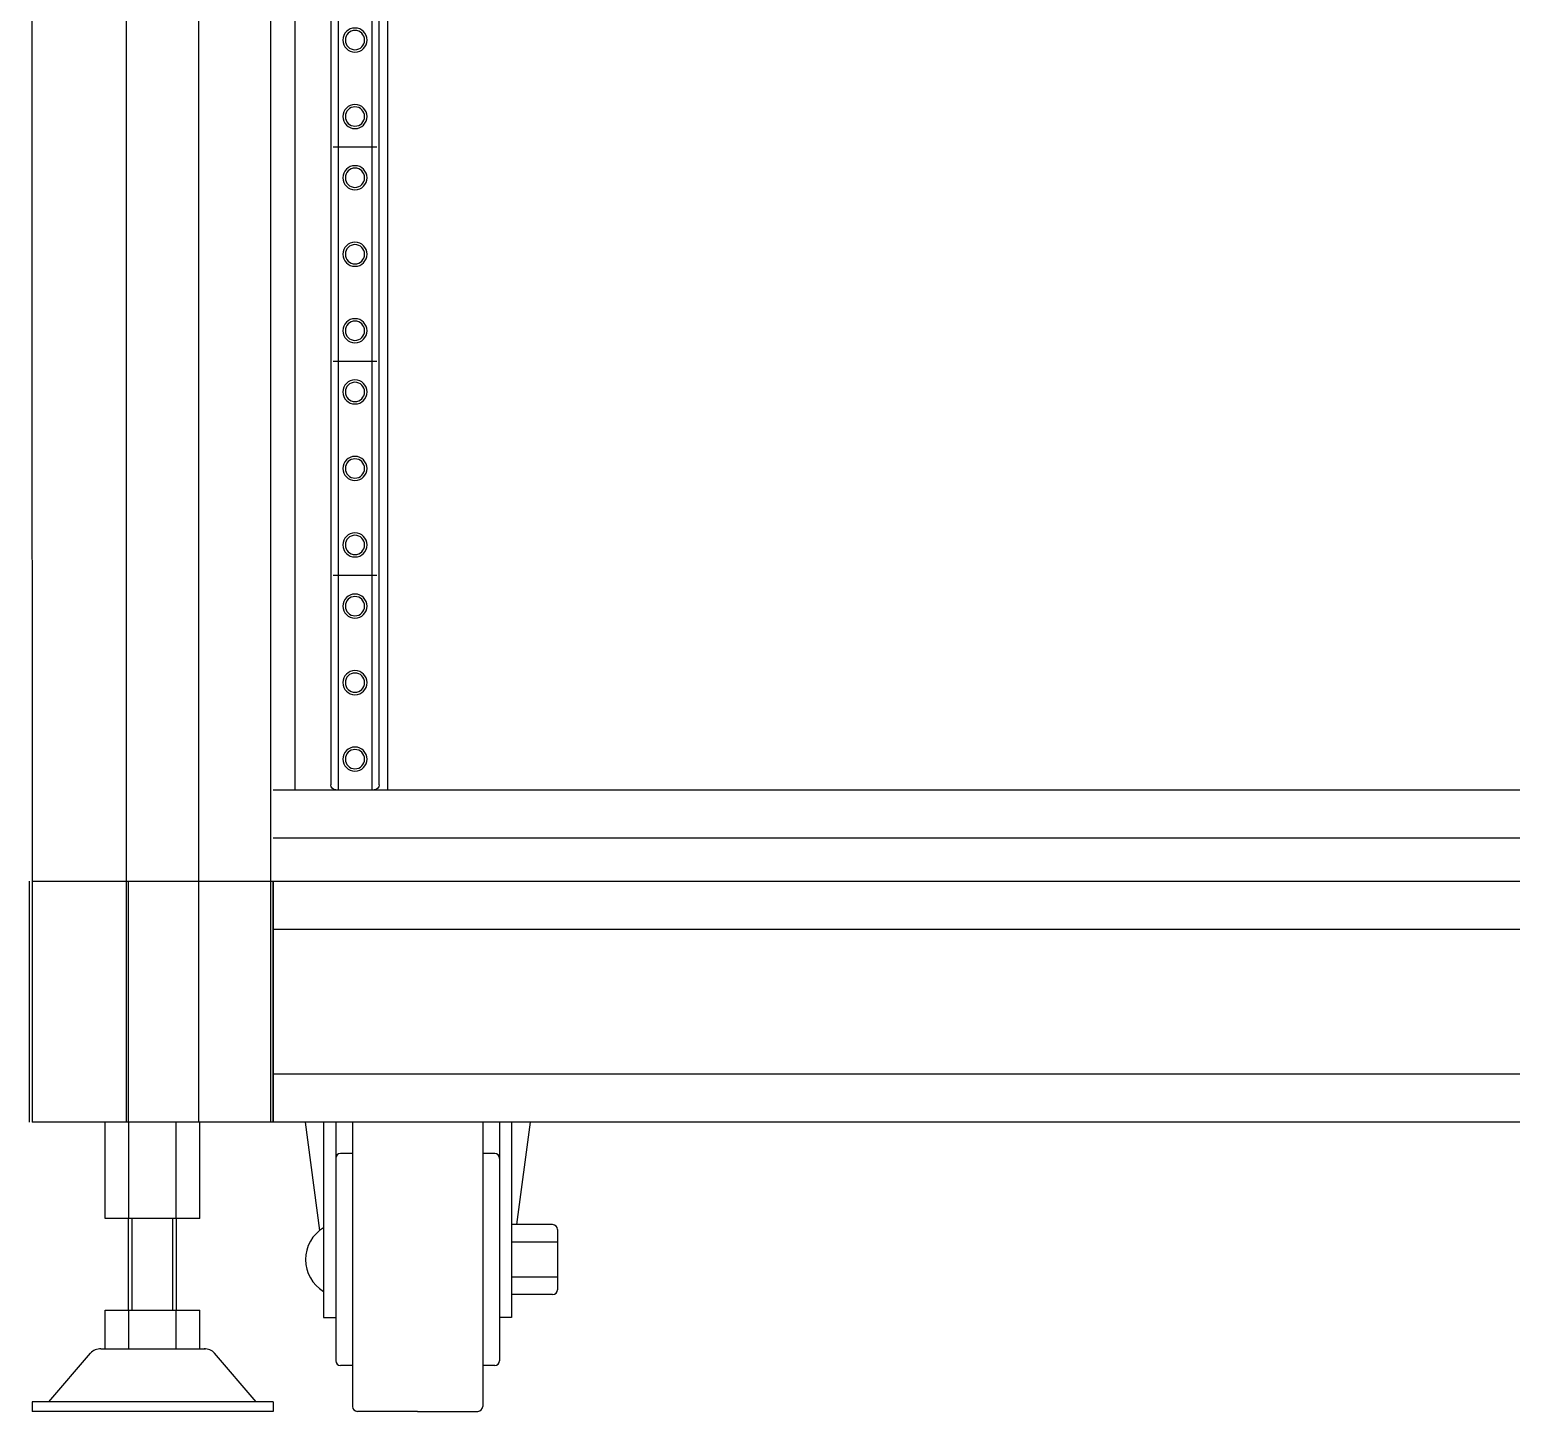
# Model space of a CAD drawing. Header units: millimetres. Extents: x -1589 to 88627, y 12943 to 76663.
# Drawn here: x 12068 to 15142, y 48400 to 51267 of the extents above; entities that cross this region are included whole.
import ezdxf

# ---------------------------------------------------------------- set-up
doc = ezdxf.new("R2010")
doc.units = ezdxf.units.MM
doc.header["$LTSCALE"] = 200
for name, color, linetype in [('4', 4, 'Continuous'), ('form$0$SHEET$0$AA-BORD-FORM', 7, 'Continuous'), ('SCS-WIRE', 5, 'Continuous'), ('Slim-nut', 57, 'Continuous')]:
    doc.layers.add(name, color=color, linetype=linetype)

# ---------------------------------------------------------------- blocks, each defined once
blk = doc.blocks.new('A$C1B484D96')
at = {"layer": 'Slim-nut'}
for p, q in [((1, 400.05), (9, 400.05)), ((0, 1), (0, 399.05)), ((10, 399.05), (10, 1)), ((0.5, 355.6), (9.5, 355.6)), ((0.5, 311.15), (9.5, 311.15)), ((0.5, 266.7), (9.5, 266.7)), ((0.5, 222.25), (9.5, 222.25)), ((0.5, 177.8), (9.5, 177.8)), ((0.5, 133.35), (9.5, 133.35)), ((0.5, 88.9), (9.5, 88.9)), ((0.5, 44.45), (9.5, 44.45)), ((9, 0), (1, 0))]:
    blk.add_line(p, q, dxfattribs=at)
for centre, radius in [((5, 393.7), 2.5), ((5, 393.7), 2), ((5, 377.82), 2.5), ((5, 377.82), 2), ((5, 361.95), 2.5), ((5, 361.95), 2), ((5, 349.25), 2.5), ((5, 349.25), 2), ((5, 333.37), 2.5), ((5, 333.37), 2), ((5, 317.5), 2.5), ((5, 317.5), 2), ((5, 304.8), 2.5), ((5, 304.8), 2), ((5, 288.92), 2.5), ((5, 288.92), 2), ((5, 273.05), 2.5), ((5, 273.05), 2), ((5, 260.35), 2.5), ((5, 260.35), 2), ((5, 244.47), 2.5), ((5, 244.47), 2), ((5, 228.6), 2.5), ((5, 228.6), 2), ((5, 215.9), 2.5), ((5, 215.9), 2), ((5, 200.02), 2.5), ((5, 200.02), 2), ((5, 184.15), 2.5), ((5, 184.15), 2), ((5, 171.45), 2.5), ((5, 171.45), 2), ((5, 155.57), 2.5), ((5, 155.57), 2), ((5, 139.7), 2.5), ((5, 139.7), 2), ((5, 127), 2.5), ((5, 127), 2), ((5, 111.12), 2.5), ((5, 111.12), 2), ((5, 95.25), 2.5), ((5, 95.25), 2), ((5, 82.55), 2.5), ((5, 82.55), 2), ((5, 66.67), 2.5), ((5, 66.67), 2), ((5, 50.8), 2.5), ((5, 50.8), 2), ((5, 38.1), 2.5), ((5, 38.1), 2), ((5, 22.22), 2.5), ((5, 22.22), 2), ((5, 6.35), 2.5), ((5, 6.35), 2)]:
    blk.add_circle(centre, radius, dxfattribs=at)
for centre, start, end in [((1, 399.05), 90, 180), ((9, 399.05), 0, 90), ((1, 1), 180, 270), ((9, 1), 270, 0)]:
    blk.add_arc(centre, 1, start, end, dxfattribs=at)
blk = doc.blocks.new('rack2000')
at = {"color": 8, "linetype": 'Continuous'}
for p, q in [((104.03, 1950.05), (104.03, 61)), ((119.03, 1950.05), (119.03, 61)), ((134.03, 1950.05), (134.03, 61)), ((139.03, 1931.05), (139.03, 130)), ((148.03, 1931.05), (148.03, 130)), ((155.03, 1931.05), (155.03, 130)), ((158.28, 1931.05), (158.28, 130)), ((134.53, 130), (634.53, 130)), ((134.53, 120), (634.53, 120)), ((84.03, 61), (84.03, 111)), ((84.53, 111), (134.53, 111)), ((104.53, 61), (104.53, 111)), ((134.53, 111), (634.53, 111)), ((134.53, 61), (134.53, 111)), ((134.53, 111), (134.53, 61)), ((634.53, 101), (134.53, 101)), ((634.53, 71), (134.53, 71)), ((134.53, 61), (84.53, 61)), ((99.71, 41), (99.71, 61)), ((104.62, 41), (104.62, 61)), ((114.43, 41), (114.43, 61)), ((119.34, 41), (119.34, 61)), ((634.53, 61), (134.53, 61)), ((141.21, 61), (144.2, 38.53)), ((145.03, 61), (145.03, 20.5)), ((147.53, 61), (147.53, 11.5)), ((151.03, 61), (151.03, 2)), ((178.03, 61), (178.03, 2)), ((181.53, 61), (181.53, 11.5)), ((184.03, 61), (184.03, 20.5)), ((187.85, 61), (185.02, 39.75)), ((151.03, 54.5), (148.53, 54.5)), ((180.53, 54.5), (178.03, 54.5)), ((119.34, 41), (99.71, 41)), ((104.53, 22), (104.53, 41)), ((105.33, 22), (105.33, 41)), ((113.73, 22), (113.73, 41)), ((114.53, 22), (114.53, 41)), ((192.53, 39.75), (184.03, 39.75)), ((193.53, 38.75), (193.53, 26.25)), ((193.53, 36.13), (184.03, 36.13)), ((193.53, 28.88), (184.03, 28.88)), ((192.53, 25.25), (184.03, 25.25)), ((99.71, 22), (119.34, 22)), ((99.71, 14), (99.71, 22)), ((104.62, 14), (104.62, 22)), ((114.43, 14), (114.43, 22)), ((119.34, 14), (119.34, 22)), ((145.03, 20.5), (147.53, 20.5)), ((184.03, 20.5), (181.53, 20.5)), ((88.03, 3), (96.64, 13.07)), ((98.82, 14), (120.53, 14)), ((131.03, 3), (122.41, 13.07)), ((151.03, 10.5), (148.53, 10.5)), ((180.53, 10.5), (178.03, 10.5)), ((84.53, 3), (84.53, 1)), ((84.53, 3), (84.53, 1)), ((134.53, 3), (84.53, 3)), ((134.53, 1), (84.53, 1)), ((134.53, 3), (134.53, 1)), ((134.53, 3), (134.53, 1)), ((164.53, 1), (152.03, 1)), ((164.53, 1), (177.03, 1))]:
    blk.add_line(p, q, dxfattribs=at)
for centre, radius, start, end in [((148.53, 53.5), 1, 90, 180), ((148.53, 53.5), 1, 90, 180), ((180.53, 53.5), 1, 0, 90), ((148.93, 32.5), 7.67, 120.5926, 239.4074), ((192.53, 38.75), 1, 0, 90), ((192.53, 26.25), 1, 270, 0), ((98.82, 11), 3, 90, 136.4688), ((98.82, 11), 3, 90, 136.4688), ((120.24, 11), 3, 43.5312, 90), ((120.24, 11), 3, 43.5312, 90), ((148.53, 11.5), 1, 180, 270), ((180.53, 11.5), 1, 270, 0), ((152.03, 2), 1, 180, 270), ((177.03, 2), 1, 270, 0)]:
    blk.add_arc(centre, radius, start, end, dxfattribs=at)
at = {"layer": '4', "color": 8, "linetype": 'Continuous'}
blk.add_line((84.03, 1950.05), (84.53, 61), dxfattribs=at)
at = {"layer": 'SCS-WIRE', "color": 8, "linetype": 'Continuous'}
blk.add_line((151.26, 130), (617.8, 130), dxfattribs=at)
at = {"layer": 'Slim-nut', "color": 8, "linetype": 'Continuous', "xscale": -1}
blk.add_blockref('A$C1B484D96', (156.53, 130), dxfattribs=at)

msp = doc.modelspace()

# ---------------------------------------------------------------- block references
at = {"layer": 'form$0$SHEET$0$AA-BORD-FORM', "xscale": 10, "yscale": 10, "zscale": 10}
msp.add_blockref('rack2000', (11227.7, 48389.9), dxfattribs=at)

doc.saveas('drawing.dxf')
